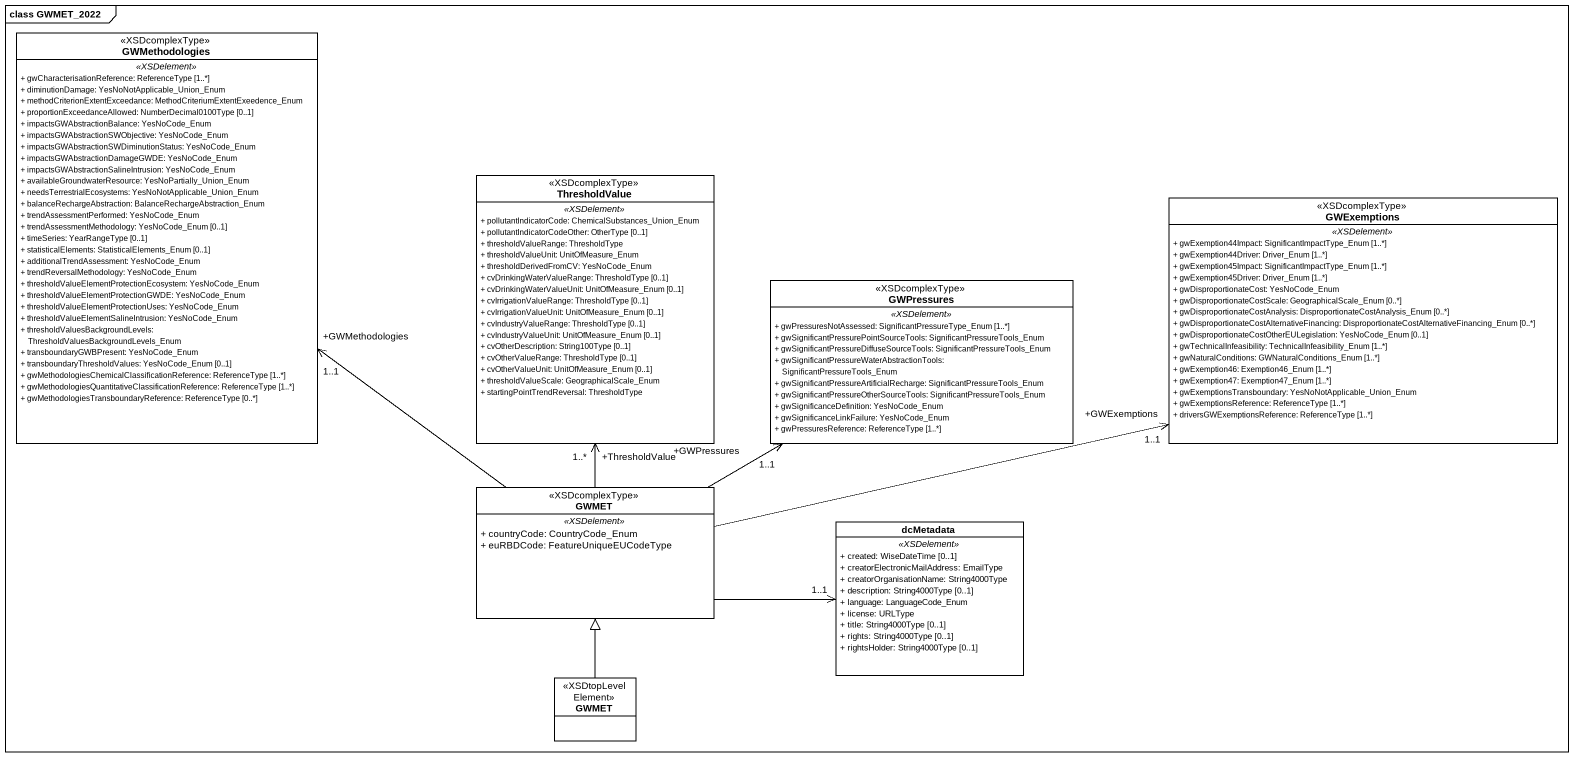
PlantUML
@startuml
mainframe class GWMET_2022
hide circle
hide empty members
skinparam classAttributeIconSize 0
class GWMethodologies <<XSDcomplexType>> {
  .. <<XSDelement>> ..
  + gwCharacterisationReference: ReferenceType [1..*]
  + diminutionDamage: YesNoNotApplicable_Union_Enum
  + methodCriterionExtentExceedance: MethodCriteriumExtentExeedence_Enum
  + proportionExceedanceAllowed: NumberDecimal0100Type [0..1]
  + impactsGWAbstractionBalance: YesNoCode_Enum
  + impactsGWAbstractionSWObjective: YesNoCode_Enum
  + impactsGWAbstractionSWDiminutionStatus: YesNoCode_Enum
  + impactsGWAbstractionDamageGWDE: YesNoCode_Enum
  + impactsGWAbstractionSalineIntrusion: YesNoCode_Enum
  + availableGroundwaterResource: YesNoPartially_Union_Enum
  + needsTerrestrialEcosystems: YesNoNotApplicable_Union_Enum
  + balanceRechargeAbstraction: BalanceRechargeAbstraction_Enum
  + trendAssessmentPerformed: YesNoCode_Enum
  + trendAssessmentMethodology: YesNoCode_Enum [0..1]
  + timeSeries: YearRangeType [0..1]
  + statisticalElements: StatisticalElements_Enum [0..1]
  + additionalTrendAssessment: YesNoCode_Enum
  + trendReversalMethodology: YesNoCode_Enum
  + thresholdValueElementProtectionEcosystem: YesNoCode_Enum
  + thresholdValueElementProtectionGWDE: YesNoCode_Enum
  + thresholdValueElementProtectionUses: YesNoCode_Enum
  + thresholdValueElementSalineIntrusion: YesNoCode_Enum
  + thresholdValuesBackgroundLevels: ThresholdValuesBackgroundLevels_Enum
  + transboundaryGWBPresent: YesNoCode_Enum
  + transboundaryThresholdValues: YesNoCode_Enum [0..1]
  + gwMethodologiesChemicalClassificationReference: ReferenceType [1..*]
  + gwMethodologiesQuantitativeClassificationReference: ReferenceType [1..*]
  + gwMethodologiesTransboundaryReference: ReferenceType [0..*]
}
class ThresholdValue <<XSDcomplexType>> {
  .. <<XSDelement>> ..
  + pollutantIndicatorCode: ChemicalSubstances_Union_Enum
  + pollutantIndicatorCodeOther: OtherType [0..1]
  + thresholdValueRange: ThresholdType
  + thresholdValueUnit: UnitOfMeasure_Enum
  + thresholdDerivedFromCV: YesNoCode_Enum
  + cvDrinkingWaterValueRange: ThresholdType [0..1]
  + cvDrinkingWaterValueUnit: UnitOfMeasure_Enum [0..1]
  + cvIrrigationValueRange: ThresholdType [0..1]
  + cvIrrigationValueUnit: UnitOfMeasure_Enum [0..1]
  + cvIndustryValueRange: ThresholdType [0..1]
  + cvIndustryValueUnit: UnitOfMeasure_Enum [0..1]
  + cvOtherDescription: String100Type [0..1]
  + cvOtherValueRange: ThresholdType [0..1]
  + cvOtherValueUnit: UnitOfMeasure_Enum [0..1]
  + thresholdValueScale: GeographicalScale_Enum
  + startingPointTrendReversal: ThresholdType
}
class GWExemptions <<XSDcomplexType>> {
  .. <<XSDelement>> ..
  + gwExemption44Impact: SignificantImpactType_Enum [1..*]
  + gwExemption44Driver: Driver_Enum [1..*]
  + gwExemption45Impact: SignificantImpactType_Enum [1..*]
  + gwExemption45Driver: Driver_Enum [1..*]
  + gwDisproportionateCost: YesNoCode_Enum
  + gwDisproportionateCostScale: GeographicalScale_Enum [0..*]
  + gwDisproportionateCostAnalysis: DisproportionateCostAnalysis_Enum [0..*]
  + gwDisproportionateCostAlternativeFinancing: DisproportionateCostAlternativeFinancing_Enum [0..*]
  + gwDisproportionateCostOtherEULegislation: YesNoCode_Enum [0..1]
  + gwTechnicalInfeasibility: TechnicalInfeasibility_Enum [1..*]
  + gwNaturalConditions: GWNaturalConditions_Enum [1..*]
  + gwExemption46: Exemption46_Enum [1..*]
  + gwExemption47: Exemption47_Enum [1..*]
  + gwExemptionsTransboundary: YesNoNotApplicable_Union_Enum
  + gwExemptionsReference: ReferenceType [1..*]
  + driversGWExemptionsReference: ReferenceType [1..*]
}
class GWPressures <<XSDcomplexType>> {
  .. <<XSDelement>> ..
  + gwPressuresNotAssessed: SignificantPressureType_Enum [1..*]
  + gwSignificantPressurePointSourceTools: SignificantPressureTools_Enum
  + gwSignificantPressureDiffuseSourceTools: SignificantPressureTools_Enum
  + gwSignificantPressureWaterAbstractionTools: SignificantPressureTools_Enum
  + gwSignificantPressureArtificialRecharge: SignificantPressureTools_Enum
  + gwSignificantPressureOtherSourceTools: SignificantPressureTools_Enum
  + gwSignificanceDefinition: YesNoCode_Enum
  + gwSignificanceLinkFailure: YesNoCode_Enum
  + gwPressuresReference: ReferenceType [1..*]
}
class GWMET <<XSDcomplexType>> {
  .. <<XSDelement>> ..
  + countryCode: CountryCode_Enum
  + euRBDCode: FeatureUniqueEUCodeType
}
class dcMetadata {
  .. <<XSDelement>> ..
  + created: WiseDateTime [0..1]
  + creatorElectronicMailAddress: EmailType
  + creatorOrganisationName: String4000Type
  + description: String4000Type [0..1]
  + language: LanguageCode_Enum
  + license: URLType
  + title: String4000Type [0..1]
  + rights: String4000Type [0..1]
  + rightsHolder: String4000Type [0..1]
}
class "GWMET" as GWMET_2 <<XSDtopLevelElement>>
GWMET -up-> "+GWMethodologies\n1..1" GWMethodologies
GWMET -up-> "+ThresholdValue\n1..*" ThresholdValue
GWMET -right-> "+GWExemptions\n1..1" GWExemptions
GWMET -right-> "+GWPressures\n1..1" GWPressures
GWMET -right-> "1..1" dcMetadata
GWMET_2 -up-|> GWMET
@enduml
